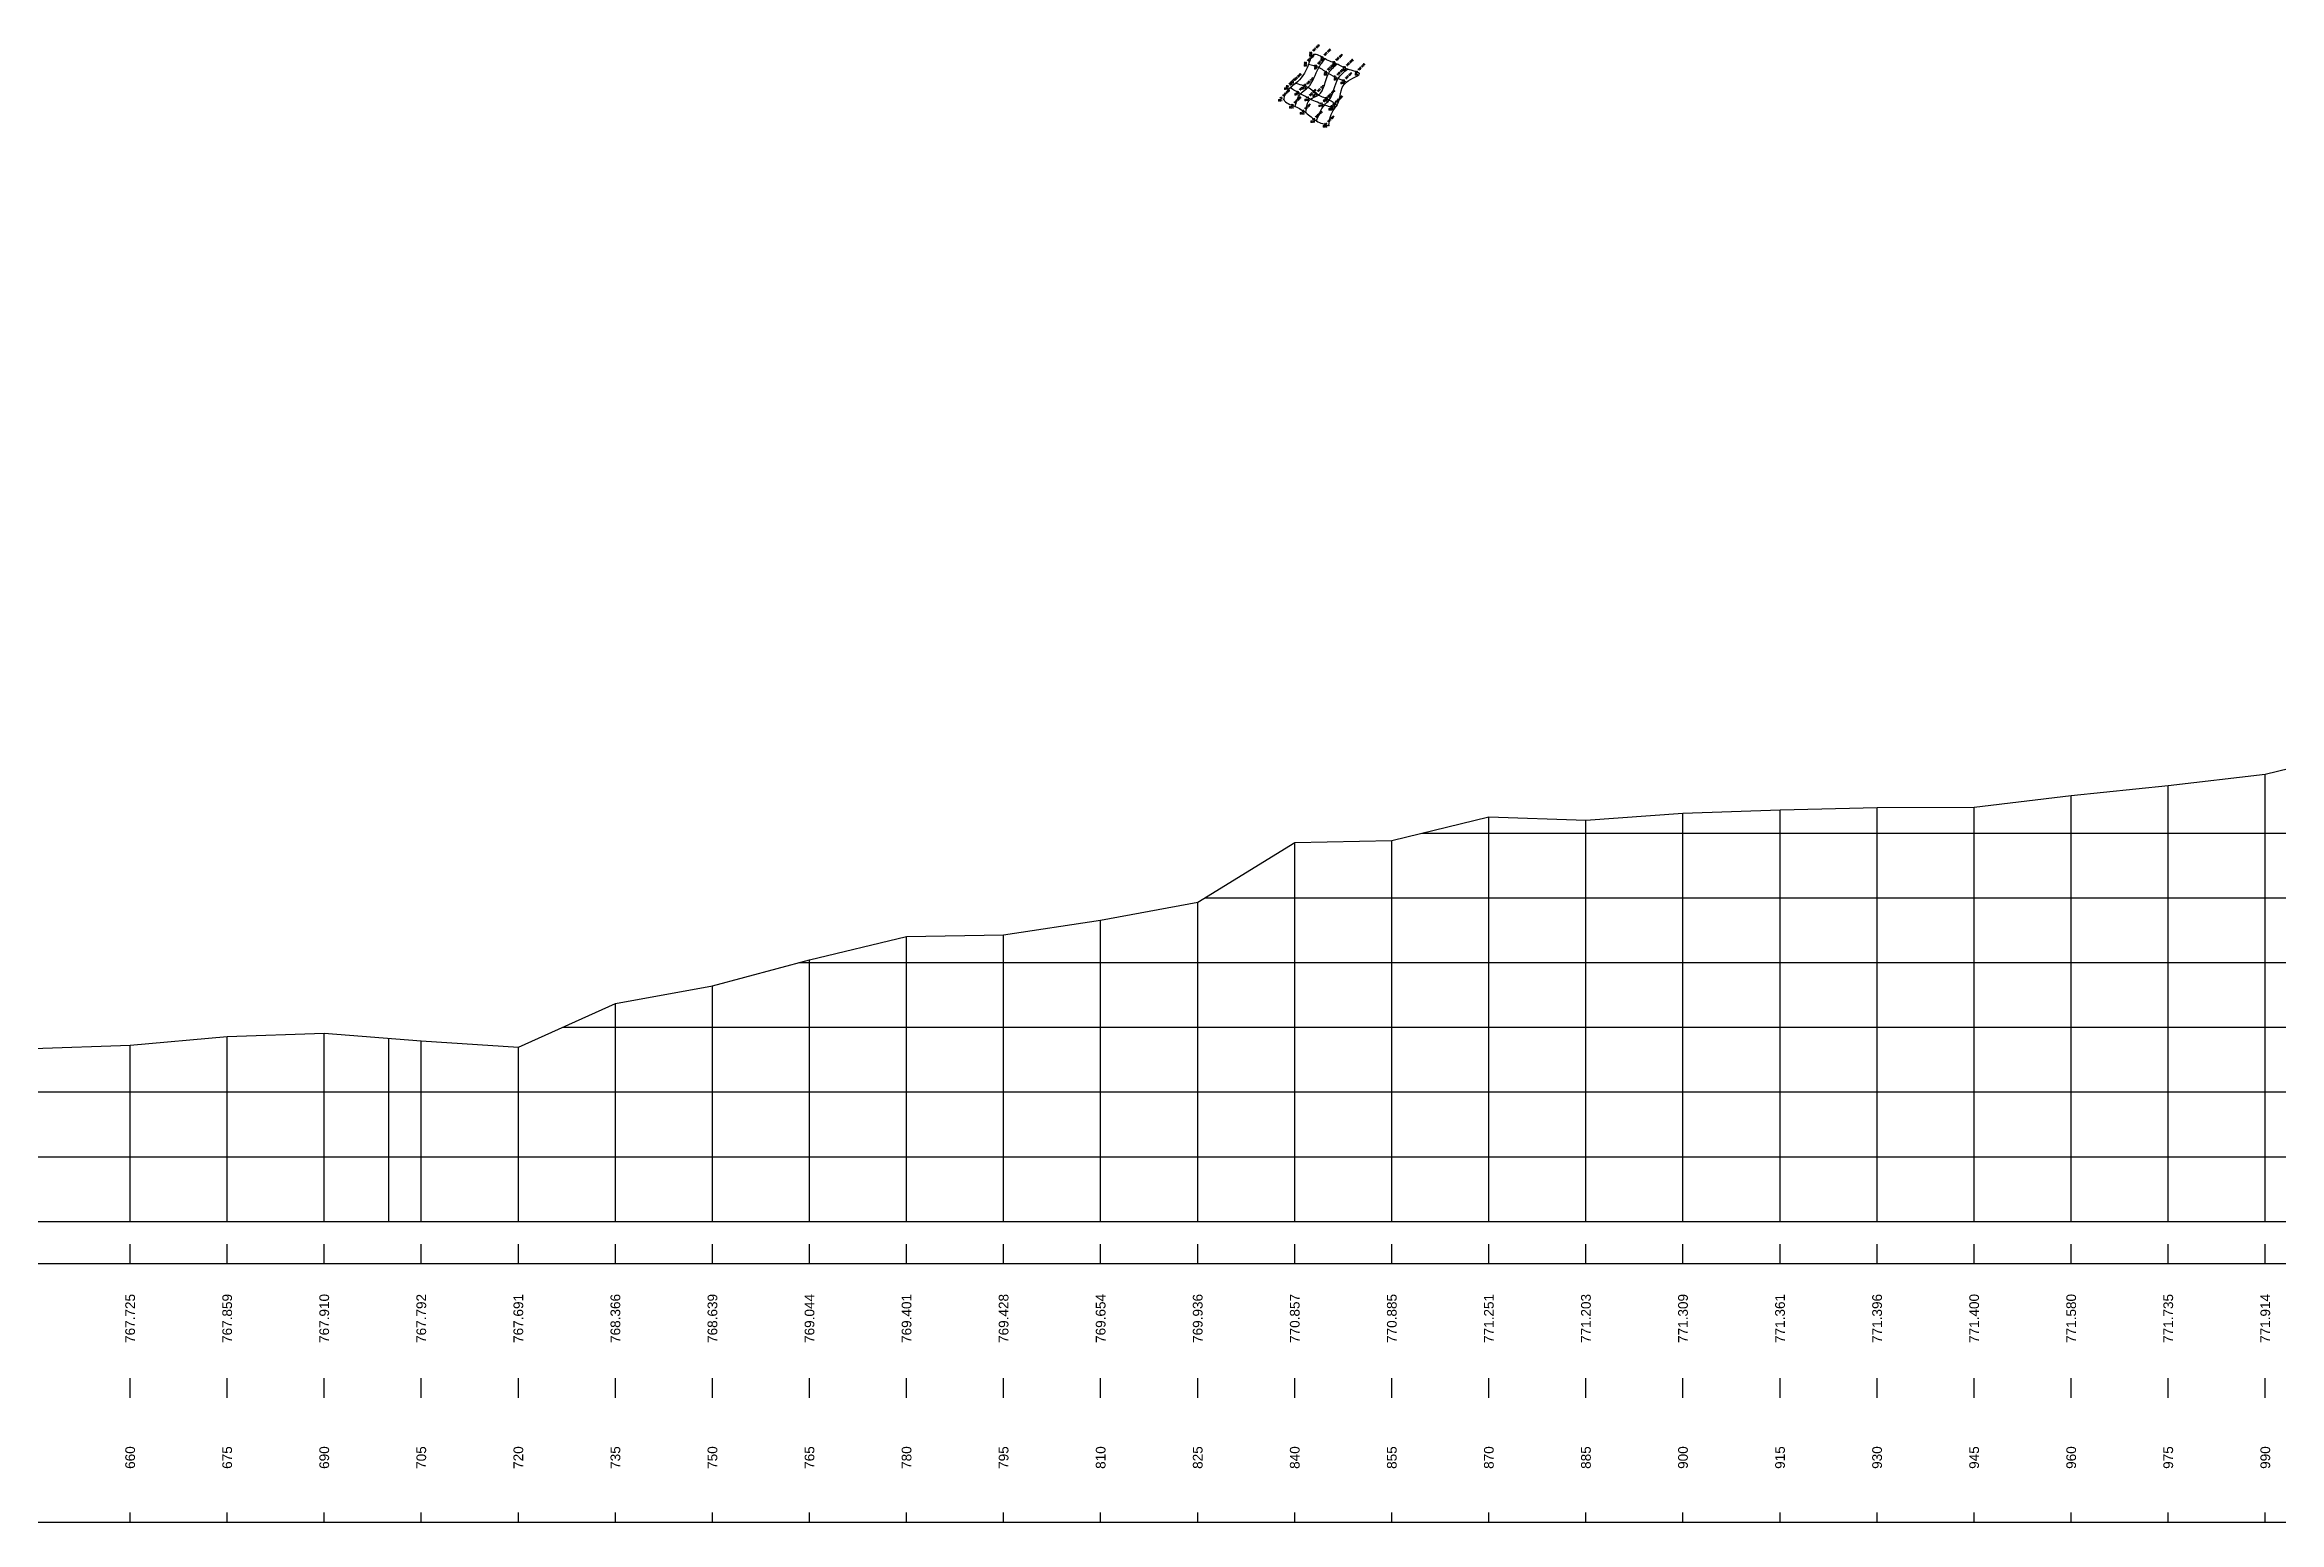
# Model space of a CAD drawing. Header units: millimetres. Extents: x 3197 to 59319, y 691 to 32741.
# Drawn here: x 3883.6 to 4228.9, y 691.1 to 919.5 of the extents above; entities that cross this region are included whole.
import ezdxf
from ezdxf.enums import TextEntityAlignment as Align

# ---------------------------------------------------------------- set-up
doc = ezdxf.new("R2010")
doc.units = ezdxf.units.MM
for name, color, linetype in [('Chainage_TXT', 7, 'Continuous'), ('GL', 3, 'Continuous'), ('GRID', 8, 'Continuous'), ('Points', 7, 'Continuous'), ('Points-ELV', 6, 'Continuous'), ('Points-NUM', 4, 'Continuous'), ('Points-TXT', 3, 'Continuous'), ('TitleBox', 7, 'Continuous')]:
    doc.layers.add(name, color=color, linetype=linetype)
doc.styles.add('romans', font='romans.shx')
doc.styles.get("Standard").update_dxf_attribs({"font": 'arial.ttf'})

# ---------------------------------------------------------------- blocks, each defined once
blk = doc.blocks.new('POINTS')
at = {"layer": 'Points'}
blk.add_line((0, 0), (0, 0), dxfattribs=at)
blk.add_point((0, 0), dxfattribs=at)
at = {"layer": 'Points-ELV', "style": 'romans'}
blk.add_attdef('ELEV', text='', height=1, rotation=45, dxfattribs=at).set_placement((0, 0), align=Align.BOTTOM_LEFT)
at = {"layer": 'Points-NUM', "style": 'romans'}
blk.add_attdef('PTNUM', text='', height=1, dxfattribs=at).set_placement((0, 0), align=Align.BOTTOM_RIGHT)
at = {"layer": 'Points-TXT', "style": 'romans'}
blk.add_attdef('DESC', text='', height=1, dxfattribs=at).set_placement((0, 0), align=Align.BOTTOM_RIGHT)

msp = doc.modelspace()

# ---------------------------------------------------------------- linework, layer by layer
for points in [[(4082.03, 906.96, 767.69), (4080.15, 907.68, 767.79), (4078.5, 908.96, 767.91), (4076.85, 909.9, 767.86), (4075.11, 910.98, 767.73), (4076.07, 912.78, 767.79), (4076.88, 913.45, 767.85), (4078.89, 916.38, 767.94), (4079.71, 917.93, 768), (4081.46, 917.27, 767.7), (4083.3, 916.47, 767.59), (4084.93, 915.69, 767.65), (4086.75, 915, 767.68), (4084.76, 913.67, 767.64), (4083.28, 910.04, 767.68), (4082.9, 909.58, 767.67), (4082.03, 906.96, 767.69)], [(4078.5, 908.96, 767.91), (4079.2, 911.04, 767.83), (4080.43, 911.68, 767.72), (4081.98, 914.99, 767.62), (4083.3, 916.47, 767.59)], [(4084.76, 913.67, 767.64), (4083.5, 914.24, 767.62), (4081.98, 914.99, 767.62), (4080.48, 915.93, 767.69), (4078.89, 916.38, 767.94)], [(4080.15, 907.68, 767.79), (4081.37, 910.13, 767.72), (4082.09, 910.91, 767.68), (4083.5, 914.24, 767.62), (4084.93, 915.69, 767.65)], [(4082.9, 909.58, 767.67), (4081.37, 910.13, 767.72), (4079.2, 911.04, 767.83), (4077.65, 911.88, 767.74), (4076.07, 912.78, 767.79)]]:
    msp.add_spline(points, degree=3)
for points, knots in [([(4076.85, 909.9, 767.86), (4077.02, 910.63, 767.81), (4077.31, 911.88, 767.72), (4079.54, 913.11, 767.77), (4080.01, 915.5, 767.67), (4081.11, 916.84, 767.7), (4081.46, 917.27, 767.7)], [0, 0, 0, 0, 2.144355, 3.653656, 7.157759, 8.816147, 8.816147, 8.816147, 8.816147]), ([(4083.28, 910.04, 767.68), (4082.9, 910.36, 767.68), (4082.04, 911.06, 767.66), (4080.3, 911.56, 767.73), (4078.9, 913.04, 767.72), (4077.55, 913.31, 767.81), (4076.88, 913.45, 767.85)], [0, 0, 0, 0, 1.476259, 3.301125, 5.304542, 7.329825, 7.329825, 7.329825, 7.329825])]:
    msp.add_open_spline(points, degree=3, knots=knots)
at = {"layer": 'Chainage_TXT'}
for p, q in [((4211.78, 737.61), (4211.78, 804.96)), ((4226.78, 737.61), (4226.78, 806.75)), ((4166.78, 737.61), (4166.78, 801.57)), ((4181.78, 737.61), (4181.78, 801.61)), ((4196.78, 737.61), (4196.78, 803.41)), ((4106.78, 737.61), (4106.78, 800.12)), ((4121.78, 737.61), (4121.78, 799.64)), ((4136.78, 737.61), (4136.78, 800.7)), ((4151.78, 737.61), (4151.78, 801.22)), ((4076.78, 737.61), (4076.78, 796.18)), ((4091.78, 737.61), (4091.78, 796.46)), ((4046.78, 737.61), (4046.78, 784.15)), ((4061.78, 737.61), (4061.78, 786.97)), ((4016.78, 737.61), (4016.78, 781.62)), ((4031.78, 737.61), (4031.78, 781.89)), ((4001.78, 737.61), (4001.78, 778.05)), ((3986.78, 737.61), (3986.78, 774)), ((3971.78, 737.61), (3971.78, 771.27)), ((3896.78, 737.61), (3896.78, 764.86)), ((3911.78, 737.61), (3911.78, 766.2)), ((3926.78, 737.61), (3926.78, 766.71)), ((3941.78, 737.61), (3941.78, 765.53)), ((3956.78, 737.61), (3956.78, 764.52))]:
    msp.add_line(p, q, dxfattribs=at)
at = {"layer": 'Chainage_TXT', "color": 0}
for p, q in [((3236.78, 731.11), (4906.78, 731.11)), ((3231.78, 691.11), (4906.78, 691.11))]:
    msp.add_line(p, q, dxfattribs=at)
at = {"layer": 'GL'}
msp.add_lwpolyline([(3881.78, 764.31), (3896.78, 764.86), (3911.78, 766.2), (3926.78, 766.71), (3941.78, 765.53), (3956.78, 764.52), (3971.78, 771.27), (3986.78, 774), (4001.78, 778.05), (4016.78, 781.62), (4031.78, 781.89), (4046.78, 784.15), (4061.78, 786.97), (4076.78, 796.18), (4091.78, 796.46), (4106.78, 800.12), (4121.78, 799.64), (4136.78, 800.7), (4151.78, 801.22), (4166.78, 801.57), (4181.78, 801.61), (4196.78, 803.41), (4211.78, 804.96), (4226.78, 806.75), (4241.78, 810.37)], dxfattribs=at)
at = {"layer": 'GRID'}
for p, q in [((4136.78, 737.61), (4136.78, 800.7)), ((3936.78, 737.61), (3936.78, 765.92))]:
    msp.add_line(p, q, dxfattribs=at)
at = {"layer": 'GRID', "color": 0}
for p, q in [((4096.49, 797.61), (4901.78, 797.61)), ((4062.82, 787.61), (4901.78, 787.61)), ((4000.15, 777.61), (4901.78, 777.61)), ((3963.65, 767.61), (4901.78, 767.61)), ((3236.78, 757.61), (4901.78, 757.61)), ((3236.78, 747.61), (4901.78, 747.61)), ((3236.78, 737.61), (4901.78, 737.61))]:
    msp.add_line(p, q, dxfattribs=at)
at = {"layer": 'TitleBox'}
for p, q in [((3896.78, 731.11), (3896.78, 734.11)), ((3911.78, 731.11), (3911.78, 734.11)), ((3926.78, 731.11), (3926.78, 734.11)), ((3941.78, 731.11), (3941.78, 734.11)), ((3956.78, 731.11), (3956.78, 734.11)), ((3971.78, 731.11), (3971.78, 734.11)), ((3986.78, 731.11), (3986.78, 734.11)), ((4001.78, 731.11), (4001.78, 734.11)), ((4016.78, 731.11), (4016.78, 734.11)), ((4031.78, 731.11), (4031.78, 734.11)), ((4046.78, 731.11), (4046.78, 734.11)), ((4061.78, 731.11), (4061.78, 734.11)), ((4076.78, 731.11), (4076.78, 734.11)), ((4091.78, 731.11), (4091.78, 734.11)), ((4106.78, 731.11), (4106.78, 734.11)), ((4121.78, 731.11), (4121.78, 734.11)), ((4136.78, 731.11), (4136.78, 734.11)), ((4151.78, 731.11), (4151.78, 734.11)), ((4166.78, 731.11), (4166.78, 734.11)), ((4181.78, 731.11), (4181.78, 734.11)), ((4196.78, 731.11), (4196.78, 734.11)), ((4211.78, 731.11), (4211.78, 734.11)), ((4226.78, 731.11), (4226.78, 734.11)), ((3896.78, 710.36), (3896.78, 713.36)), ((3911.78, 710.36), (3911.78, 713.36)), ((3926.78, 710.36), (3926.78, 713.36)), ((3941.78, 710.36), (3941.78, 713.36)), ((3956.78, 710.36), (3956.78, 713.36)), ((3971.78, 710.36), (3971.78, 713.36)), ((3986.78, 710.36), (3986.78, 713.36)), ((4001.78, 710.36), (4001.78, 713.36)), ((4016.78, 710.36), (4016.78, 713.36)), ((4031.78, 710.36), (4031.78, 713.36)), ((4046.78, 710.36), (4046.78, 713.36)), ((4061.78, 710.36), (4061.78, 713.36)), ((4076.78, 710.36), (4076.78, 713.36)), ((4091.78, 710.36), (4091.78, 713.36)), ((4106.78, 710.36), (4106.78, 713.36)), ((4121.78, 710.36), (4121.78, 713.36)), ((4136.78, 710.36), (4136.78, 713.36)), ((4151.78, 710.36), (4151.78, 713.36)), ((4166.78, 710.36), (4166.78, 713.36)), ((4181.78, 710.36), (4181.78, 713.36)), ((4196.78, 710.36), (4196.78, 713.36)), ((4211.78, 710.36), (4211.78, 713.36)), ((4226.78, 710.36), (4226.78, 713.36)), ((3896.78, 691.11), (3896.78, 692.61)), ((3896.78, 691.11), (3896.78, 692.61)), ((3911.78, 691.11), (3911.78, 692.61)), ((3911.78, 691.11), (3911.78, 692.61)), ((3926.78, 691.11), (3926.78, 692.61)), ((3926.78, 691.11), (3926.78, 692.61)), ((3941.78, 691.11), (3941.78, 692.61)), ((3941.78, 691.11), (3941.78, 692.61)), ((3956.78, 691.11), (3956.78, 692.61)), ((3956.78, 691.11), (3956.78, 692.61)), ((3971.78, 691.11), (3971.78, 692.61)), ((3971.78, 691.11), (3971.78, 692.61)), ((3986.78, 691.11), (3986.78, 692.61)), ((3986.78, 691.11), (3986.78, 692.61)), ((4001.78, 691.11), (4001.78, 692.61)), ((4001.78, 691.11), (4001.78, 692.61)), ((4016.78, 691.11), (4016.78, 692.61)), ((4016.78, 691.11), (4016.78, 692.61)), ((4031.78, 691.11), (4031.78, 692.61)), ((4031.78, 691.11), (4031.78, 692.61)), ((4046.78, 691.11), (4046.78, 692.61)), ((4046.78, 691.11), (4046.78, 692.61)), ((4061.78, 691.11), (4061.78, 692.61)), ((4061.78, 691.11), (4061.78, 692.61)), ((4076.78, 691.11), (4076.78, 692.61)), ((4076.78, 691.11), (4076.78, 692.61)), ((4091.78, 691.11), (4091.78, 692.61)), ((4091.78, 691.11), (4091.78, 692.61)), ((4106.78, 691.11), (4106.78, 692.61)), ((4106.78, 691.11), (4106.78, 692.61)), ((4121.78, 691.11), (4121.78, 692.61)), ((4121.78, 691.11), (4121.78, 692.61)), ((4136.78, 691.11), (4136.78, 692.61)), ((4136.78, 691.11), (4136.78, 692.61)), ((4151.78, 691.11), (4151.78, 692.61)), ((4151.78, 691.11), (4151.78, 692.61)), ((4166.78, 691.11), (4166.78, 692.61)), ((4166.78, 691.11), (4166.78, 692.61)), ((4181.78, 691.11), (4181.78, 692.61)), ((4181.78, 691.11), (4181.78, 692.61)), ((4196.78, 691.11), (4196.78, 692.61)), ((4196.78, 691.11), (4196.78, 692.61)), ((4211.78, 691.11), (4211.78, 692.61)), ((4211.78, 691.11), (4211.78, 692.61)), ((4226.78, 691.11), (4226.78, 692.61)), ((4226.78, 691.11), (4226.78, 692.61))]:
    msp.add_line(p, q, dxfattribs=at)

# ---------------------------------------------------------------- block references
at = {"layer": 'Points', "linetype": 'Continuous'}
ref = msp.add_blockref('POINTS', (4079.71, 917.93, 768), dxfattribs=at)
ref.add_attrib('PTNUM', '23', dxfattribs={"layer": 'Points-NUM', "height": 0.25, "style": 'romans'}).set_placement((4079.46, 918, 768), align=Align.BOTTOM_RIGHT)
ref.add_attrib('DESC', 'B1', dxfattribs={"layer": 'Points-TXT', "height": 0.25, "style": 'romans'}).set_placement((4079.46, 917.62, 768), align=Align.BOTTOM_RIGHT)
ref.add_attrib('ELEV', '767.999', dxfattribs={"layer": 'Points-ELV', "height": 0.25, "rotation": 45, "style": 'romans'}).set_placement((4079.71, 918.31, 768), align=Align.BOTTOM_LEFT)
ref = msp.add_blockref('POINTS', (4081.46, 917.27, 767.7), dxfattribs=at)
ref.add_attrib('PTNUM', '24', dxfattribs={"layer": 'Points-NUM', "height": 0.25, "style": 'romans'}).set_placement((4081.21, 917.33, 767.7), align=Align.BOTTOM_RIGHT)
ref.add_attrib('DESC', 'B1', dxfattribs={"layer": 'Points-TXT', "height": 0.25, "style": 'romans'}).set_placement((4081.21, 916.96, 767.7), align=Align.BOTTOM_RIGHT)
ref.add_attrib('ELEV', '767.702', dxfattribs={"layer": 'Points-ELV', "height": 0.25, "rotation": 45, "style": 'romans'}).set_placement((4081.46, 917.64, 767.7), align=Align.BOTTOM_LEFT)
ref = msp.add_blockref('POINTS', (4078.89, 916.38, 767.94), dxfattribs=at)
ref.add_attrib('PTNUM', '28', dxfattribs={"layer": 'Points-NUM', "height": 0.25, "style": 'romans'}).set_placement((4078.64, 916.45, 767.94), align=Align.BOTTOM_RIGHT)
ref.add_attrib('DESC', 'B6', dxfattribs={"layer": 'Points-TXT', "height": 0.25, "style": 'romans'}).set_placement((4078.64, 916.07, 767.94), align=Align.BOTTOM_RIGHT)
ref.add_attrib('ELEV', '767.939', dxfattribs={"layer": 'Points-ELV', "height": 0.25, "rotation": 45, "style": 'romans'}).set_placement((4078.89, 916.76, 767.94), align=Align.BOTTOM_LEFT)
ref = msp.add_blockref('POINTS', (4080.48, 915.93, 767.69), dxfattribs=at)
ref.add_attrib('PTNUM', '29', dxfattribs={"layer": 'Points-NUM', "height": 0.25, "style": 'romans'}).set_placement((4080.23, 915.99, 767.69), align=Align.BOTTOM_RIGHT)
ref.add_attrib('DESC', 'B7', dxfattribs={"layer": 'Points-TXT', "height": 0.25, "style": 'romans'}).set_placement((4080.23, 915.62, 767.69), align=Align.BOTTOM_RIGHT)
ref.add_attrib('ELEV', '767.691', dxfattribs={"layer": 'Points-ELV', "height": 0.25, "rotation": 45, "style": 'romans'}).set_placement((4080.48, 916.3, 767.69), align=Align.BOTTOM_LEFT)
ref = msp.add_blockref('POINTS', (4081.98, 914.99, 767.62), dxfattribs=at)
ref.add_attrib('PTNUM', '30', dxfattribs={"layer": 'Points-NUM', "height": 0.25, "style": 'romans'}).set_placement((4081.73, 915.05, 767.62), align=Align.BOTTOM_RIGHT)
ref.add_attrib('DESC', 'B8', dxfattribs={"layer": 'Points-TXT', "height": 0.25, "style": 'romans'}).set_placement((4081.73, 914.67, 767.62), align=Align.BOTTOM_RIGHT)
ref.add_attrib('ELEV', '767.623', dxfattribs={"layer": 'Points-ELV', "height": 0.25, "rotation": 45, "style": 'romans'}).set_placement((4081.98, 915.36, 767.62), align=Align.BOTTOM_LEFT)
ref = msp.add_blockref('POINTS', (4083.3, 916.47, 767.59), dxfattribs=at)
ref.add_attrib('PTNUM', '25', dxfattribs={"layer": 'Points-NUM', "height": 0.25, "style": 'romans'}).set_placement((4083.05, 916.53, 767.59), align=Align.BOTTOM_RIGHT)
ref.add_attrib('DESC', 'B3', dxfattribs={"layer": 'Points-TXT', "height": 0.25, "style": 'romans'}).set_placement((4083.05, 916.16, 767.59), align=Align.BOTTOM_RIGHT)
ref.add_attrib('ELEV', '767.594', dxfattribs={"layer": 'Points-ELV', "height": 0.25, "rotation": 45, "style": 'romans'}).set_placement((4083.3, 916.85, 767.59), align=Align.BOTTOM_LEFT)
ref = msp.add_blockref('POINTS', (4083.5, 914.24, 767.62), dxfattribs=at)
ref.add_attrib('PTNUM', '31', dxfattribs={"layer": 'Points-NUM', "height": 0.25, "style": 'romans'}).set_placement((4083.25, 914.31, 767.62), align=Align.BOTTOM_RIGHT)
ref.add_attrib('DESC', 'B9', dxfattribs={"layer": 'Points-TXT', "height": 0.25, "style": 'romans'}).set_placement((4083.25, 913.93, 767.62), align=Align.BOTTOM_RIGHT)
ref.add_attrib('ELEV', '767.624', dxfattribs={"layer": 'Points-ELV', "height": 0.25, "rotation": 45, "style": 'romans'}).set_placement((4083.5, 914.62, 767.62), align=Align.BOTTOM_LEFT)
ref = msp.add_blockref('POINTS', (4084.93, 915.69, 767.65), dxfattribs=at)
ref.add_attrib('PTNUM', '26', dxfattribs={"layer": 'Points-NUM', "height": 0.25, "style": 'romans'}).set_placement((4084.68, 915.75, 767.65), align=Align.BOTTOM_RIGHT)
ref.add_attrib('DESC', 'B4', dxfattribs={"layer": 'Points-TXT', "height": 0.25, "style": 'romans'}).set_placement((4084.68, 915.38, 767.65), align=Align.BOTTOM_RIGHT)
ref.add_attrib('ELEV', '767.652', dxfattribs={"layer": 'Points-ELV', "height": 0.25, "rotation": 45, "style": 'romans'}).set_placement((4084.93, 916.06, 767.65), align=Align.BOTTOM_LEFT)
ref = msp.add_blockref('POINTS', (4086.75, 915, 767.68), dxfattribs=at)
ref.add_attrib('PTNUM', '27', dxfattribs={"layer": 'Points-NUM', "height": 0.25, "style": 'romans'}).set_placement((4086.5, 915.06, 767.68), align=Align.BOTTOM_RIGHT)
ref.add_attrib('DESC', 'B5', dxfattribs={"layer": 'Points-TXT', "height": 0.25, "style": 'romans'}).set_placement((4086.5, 914.69, 767.68), align=Align.BOTTOM_RIGHT)
ref.add_attrib('ELEV', '767.676', dxfattribs={"layer": 'Points-ELV', "height": 0.25, "rotation": 45, "style": 'romans'}).set_placement((4086.75, 915.38, 767.68), align=Align.BOTTOM_LEFT)
ref = msp.add_blockref('POINTS', (4075.11, 910.98, 767.73), dxfattribs=at)
ref.add_attrib('PTNUM', '43', dxfattribs={"layer": 'Points-NUM', "height": 0.25, "style": 'romans'}).set_placement((4074.86, 911.05, 767.73), align=Align.BOTTOM_RIGHT)
ref.add_attrib('DESC', 'B21', dxfattribs={"layer": 'Points-TXT', "height": 0.25, "style": 'romans'}).set_placement((4074.86, 910.67, 767.73), align=Align.BOTTOM_RIGHT)
ref.add_attrib('ELEV', '767.725', dxfattribs={"layer": 'Points-ELV', "height": 0.25, "rotation": 45, "style": 'romans'}).set_placement((4075.11, 911.36, 767.73), align=Align.BOTTOM_LEFT)
ref = msp.add_blockref('POINTS', (4076.07, 912.78, 767.79), dxfattribs=at)
ref.add_attrib('PTNUM', '38', dxfattribs={"layer": 'Points-NUM', "height": 0.25, "style": 'romans'}).set_placement((4075.82, 912.84, 767.79), align=Align.BOTTOM_RIGHT)
ref.add_attrib('DESC', 'B16', dxfattribs={"layer": 'Points-TXT', "height": 0.25, "style": 'romans'}).set_placement((4075.82, 912.47, 767.79), align=Align.BOTTOM_RIGHT)
ref.add_attrib('ELEV', '767.794', dxfattribs={"layer": 'Points-ELV', "height": 0.25, "rotation": 45, "style": 'romans'}).set_placement((4076.07, 913.16, 767.79), align=Align.BOTTOM_LEFT)
ref = msp.add_blockref('POINTS', (4076.88, 913.45, 767.85), dxfattribs=at)
ref.add_attrib('PTNUM', '33', dxfattribs={"layer": 'Points-NUM', "height": 0.25, "style": 'romans'}).set_placement((4076.63, 913.51, 767.85), align=Align.BOTTOM_RIGHT)
ref.add_attrib('DESC', 'B11', dxfattribs={"layer": 'Points-TXT', "height": 0.25, "style": 'romans'}).set_placement((4076.63, 913.14, 767.85), align=Align.BOTTOM_RIGHT)
ref.add_attrib('ELEV', '767.848', dxfattribs={"layer": 'Points-ELV', "height": 0.25, "rotation": 45, "style": 'romans'}).set_placement((4076.88, 913.83, 767.85), align=Align.BOTTOM_LEFT)
ref = msp.add_blockref('POINTS', (4077.65, 911.88, 767.74), dxfattribs=at)
ref.add_attrib('PTNUM', '39', dxfattribs={"layer": 'Points-NUM', "height": 0.25, "style": 'romans'}).set_placement((4077.4, 911.94, 767.74), align=Align.BOTTOM_RIGHT)
ref.add_attrib('DESC', 'B17', dxfattribs={"layer": 'Points-TXT', "height": 0.25, "style": 'romans'}).set_placement((4077.4, 911.57, 767.74), align=Align.BOTTOM_RIGHT)
ref.add_attrib('ELEV', '767.744', dxfattribs={"layer": 'Points-ELV', "height": 0.25, "rotation": 45, "style": 'romans'}).set_placement((4077.65, 912.26, 767.74), align=Align.BOTTOM_LEFT)
ref = msp.add_blockref('POINTS', (4078.81, 912.85, 767.75), dxfattribs=at)
ref.add_attrib('PTNUM', '34', dxfattribs={"layer": 'Points-NUM', "height": 0.25, "style": 'romans'}).set_placement((4078.56, 912.91, 767.75), align=Align.BOTTOM_RIGHT)
ref.add_attrib('DESC', 'B12', dxfattribs={"layer": 'Points-TXT', "height": 0.25, "style": 'romans'}).set_placement((4078.56, 912.54, 767.75), align=Align.BOTTOM_RIGHT)
ref.add_attrib('ELEV', '767.745', dxfattribs={"layer": 'Points-ELV', "height": 0.25, "rotation": 45, "style": 'romans'}).set_placement((4078.81, 913.22, 767.75), align=Align.BOTTOM_LEFT)
ref = msp.add_blockref('POINTS', (4079.2, 911.04, 767.83), dxfattribs=at)
ref.add_attrib('PTNUM', '40', dxfattribs={"layer": 'Points-NUM', "height": 0.25, "style": 'romans'}).set_placement((4078.95, 911.1, 767.83), align=Align.BOTTOM_RIGHT)
ref.add_attrib('DESC', 'B18', dxfattribs={"layer": 'Points-TXT', "height": 0.25, "style": 'romans'}).set_placement((4078.95, 910.73, 767.83), align=Align.BOTTOM_RIGHT)
ref.add_attrib('ELEV', '767.831', dxfattribs={"layer": 'Points-ELV', "height": 0.25, "rotation": 45, "style": 'romans'}).set_placement((4079.2, 911.42, 767.83), align=Align.BOTTOM_LEFT)
ref = msp.add_blockref('POINTS', (4080.43, 911.68, 767.72), dxfattribs=at)
ref.add_attrib('PTNUM', '35', dxfattribs={"layer": 'Points-NUM', "height": 0.25, "style": 'romans'}).set_placement((4080.18, 911.74, 767.72), align=Align.BOTTOM_RIGHT)
ref.add_attrib('DESC', 'B13', dxfattribs={"layer": 'Points-TXT', "height": 0.25, "style": 'romans'}).set_placement((4080.18, 911.37, 767.72), align=Align.BOTTOM_RIGHT)
ref.add_attrib('ELEV', '767.715', dxfattribs={"layer": 'Points-ELV', "height": 0.25, "rotation": 45, "style": 'romans'}).set_placement((4080.43, 912.05, 767.72), align=Align.BOTTOM_LEFT)
ref = msp.add_blockref('POINTS', (4082.09, 910.91, 767.68), dxfattribs=at)
ref.add_attrib('PTNUM', '36', dxfattribs={"layer": 'Points-NUM', "height": 0.25, "style": 'romans'}).set_placement((4081.84, 910.97, 767.68), align=Align.BOTTOM_RIGHT)
ref.add_attrib('DESC', 'B14', dxfattribs={"layer": 'Points-TXT', "height": 0.25, "style": 'romans'}).set_placement((4081.84, 910.6, 767.68), align=Align.BOTTOM_RIGHT)
ref.add_attrib('ELEV', '767.676', dxfattribs={"layer": 'Points-ELV', "height": 0.25, "rotation": 45, "style": 'romans'}).set_placement((4082.09, 911.28, 767.68), align=Align.BOTTOM_LEFT)
ref = msp.add_blockref('POINTS', (4084.76, 913.67, 767.64), dxfattribs=at)
ref.add_attrib('PTNUM', '32', dxfattribs={"layer": 'Points-NUM', "height": 0.25, "style": 'romans'}).set_placement((4084.51, 913.73, 767.64), align=Align.BOTTOM_RIGHT)
ref.add_attrib('DESC', 'B10', dxfattribs={"layer": 'Points-TXT', "height": 0.25, "style": 'romans'}).set_placement((4084.51, 913.35, 767.64), align=Align.BOTTOM_RIGHT)
ref.add_attrib('ELEV', '767.641', dxfattribs={"layer": 'Points-ELV', "height": 0.25, "rotation": 45, "style": 'romans'}).set_placement((4084.76, 914.04, 767.64), align=Align.BOTTOM_LEFT)
ref = msp.add_blockref('POINTS', (4076.85, 909.9, 767.86), dxfattribs=at)
ref.add_attrib('PTNUM', '44', dxfattribs={"layer": 'Points-NUM', "height": 0.25, "style": 'romans'}).set_placement((4076.6, 909.96, 767.86), align=Align.BOTTOM_RIGHT)
ref.add_attrib('DESC', 'B22', dxfattribs={"layer": 'Points-TXT', "height": 0.25, "style": 'romans'}).set_placement((4076.6, 909.58, 767.86), align=Align.BOTTOM_RIGHT)
ref.add_attrib('ELEV', '767.859', dxfattribs={"layer": 'Points-ELV', "height": 0.25, "rotation": 45, "style": 'romans'}).set_placement((4076.85, 910.27, 767.86), align=Align.BOTTOM_LEFT)
ref = msp.add_blockref('POINTS', (4078.5, 908.96, 767.91), dxfattribs=at)
ref.add_attrib('PTNUM', '45', dxfattribs={"layer": 'Points-NUM', "height": 0.25, "style": 'romans'}).set_placement((4078.25, 909.02, 767.91), align=Align.BOTTOM_RIGHT)
ref.add_attrib('DESC', 'B23', dxfattribs={"layer": 'Points-TXT', "height": 0.25, "style": 'romans'}).set_placement((4078.25, 908.64, 767.91), align=Align.BOTTOM_RIGHT)
ref.add_attrib('ELEV', '767.91', dxfattribs={"layer": 'Points-ELV', "height": 0.25, "rotation": 45, "style": 'romans'}).set_placement((4078.5, 909.33, 767.91), align=Align.BOTTOM_LEFT)
ref = msp.add_blockref('POINTS', (4080.15, 907.68, 767.79), dxfattribs=at)
ref.add_attrib('PTNUM', '46', dxfattribs={"layer": 'Points-NUM', "height": 0.25, "style": 'romans'}).set_placement((4079.9, 907.74, 767.79), align=Align.BOTTOM_RIGHT)
ref.add_attrib('DESC', 'B24', dxfattribs={"layer": 'Points-TXT', "height": 0.25, "style": 'romans'}).set_placement((4079.9, 907.36, 767.79), align=Align.BOTTOM_RIGHT)
ref.add_attrib('ELEV', '767.792', dxfattribs={"layer": 'Points-ELV', "height": 0.25, "rotation": 45, "style": 'romans'}).set_placement((4080.15, 908.05, 767.79), align=Align.BOTTOM_LEFT)
ref = msp.add_blockref('POINTS', (4081.37, 910.13, 767.72), dxfattribs=at)
ref.add_attrib('PTNUM', '41', dxfattribs={"layer": 'Points-NUM', "height": 0.25, "style": 'romans'}).set_placement((4081.12, 910.19, 767.72), align=Align.BOTTOM_RIGHT)
ref.add_attrib('DESC', 'B19', dxfattribs={"layer": 'Points-TXT', "height": 0.25, "style": 'romans'}).set_placement((4081.12, 909.81, 767.72), align=Align.BOTTOM_RIGHT)
ref.add_attrib('ELEV', '767.721', dxfattribs={"layer": 'Points-ELV', "height": 0.25, "rotation": 45, "style": 'romans'}).set_placement((4081.37, 910.5, 767.72), align=Align.BOTTOM_LEFT)
ref = msp.add_blockref('POINTS', (4082.03, 906.96, 767.69), dxfattribs=at)
ref.add_attrib('PTNUM', '47', dxfattribs={"layer": 'Points-NUM', "height": 0.25, "style": 'romans'}).set_placement((4081.78, 907.02, 767.69), align=Align.BOTTOM_RIGHT)
ref.add_attrib('DESC', 'B25', dxfattribs={"layer": 'Points-TXT', "height": 0.25, "style": 'romans'}).set_placement((4081.78, 906.65, 767.69), align=Align.BOTTOM_RIGHT)
ref.add_attrib('ELEV', '767.691', dxfattribs={"layer": 'Points-ELV', "height": 0.25, "rotation": 45, "style": 'romans'}).set_placement((4082.03, 907.34, 767.69), align=Align.BOTTOM_LEFT)
ref = msp.add_blockref('POINTS', (4082.9, 909.58, 767.67), dxfattribs=at)
ref.add_attrib('PTNUM', '42', dxfattribs={"layer": 'Points-NUM', "height": 0.25, "style": 'romans'}).set_placement((4082.65, 909.65, 767.67), align=Align.BOTTOM_RIGHT)
ref.add_attrib('DESC', 'B20', dxfattribs={"layer": 'Points-TXT', "height": 0.25, "style": 'romans'}).set_placement((4082.65, 909.27, 767.67), align=Align.BOTTOM_RIGHT)
ref.add_attrib('ELEV', '767.67', dxfattribs={"layer": 'Points-ELV', "height": 0.25, "rotation": 45, "style": 'romans'}).set_placement((4082.9, 909.96, 767.67), align=Align.BOTTOM_LEFT)
ref = msp.add_blockref('POINTS', (4083.28, 910.04, 767.68), dxfattribs=at)
ref.add_attrib('PTNUM', '37', dxfattribs={"layer": 'Points-NUM', "height": 0.25, "style": 'romans'}).set_placement((4083.03, 910.11, 767.68), align=Align.BOTTOM_RIGHT)
ref.add_attrib('DESC', 'B15', dxfattribs={"layer": 'Points-TXT', "height": 0.25, "style": 'romans'}).set_placement((4083.03, 909.73, 767.68), align=Align.BOTTOM_RIGHT)
ref.add_attrib('ELEV', '767.682', dxfattribs={"layer": 'Points-ELV', "height": 0.25, "rotation": 45, "style": 'romans'}).set_placement((4083.28, 910.42, 767.68), align=Align.BOTTOM_LEFT)

# ---------------------------------------------------------------- texts
at = {"layer": 'TitleBox'}
for s, p in [('767.725', (3896.78, 722.61)), ('767.859', (3911.78, 722.61)), ('767.910', (3926.78, 722.61)), ('767.792', (3941.78, 722.61)), ('767.691', (3956.78, 722.61)), ('768.366', (3971.78, 722.61)), ('768.639', (3986.78, 722.61)), ('769.044', (4001.78, 722.61)), ('769.401', (4016.78, 722.61)), ('769.428', (4031.78, 722.61)), ('769.654', (4046.78, 722.61)), ('769.936', (4061.78, 722.61)), ('770.857', (4076.78, 722.61)), ('770.885', (4091.78, 722.61)), ('771.251', (4106.78, 722.61)), ('771.203', (4121.78, 722.61)), ('771.309', (4136.78, 722.61)), ('771.361', (4151.78, 722.61)), ('771.396', (4166.78, 722.61)), ('771.400', (4181.78, 722.61)), ('771.580', (4196.78, 722.61)), ('771.735', (4211.78, 722.61)), ('771.914', (4226.78, 722.61)), ('660', (3896.78, 701.11)), ('675', (3911.78, 701.11)), ('690', (3926.78, 701.11)), ('705', (3941.78, 701.11)), ('720', (3956.78, 701.11)), ('735', (3971.78, 701.11)), ('750', (3986.78, 701.11)), ('765', (4001.78, 701.11)), ('780', (4016.78, 701.11)), ('795', (4031.78, 701.11)), ('810', (4046.78, 701.11)), ('825', (4061.78, 701.11)), ('840', (4076.78, 701.11)), ('855', (4091.78, 701.11)), ('870', (4106.78, 701.11)), ('885', (4121.78, 701.11)), ('900', (4136.78, 701.11)), ('915', (4151.78, 701.11)), ('930', (4166.78, 701.11)), ('945', (4181.78, 701.11)), ('960', (4196.78, 701.11)), ('975', (4211.78, 701.11)), ('990', (4226.78, 701.11))]:
    msp.add_text(s, height=1.5, rotation=90, dxfattribs=at).set_placement(p, align=Align.MIDDLE_CENTER)

doc.saveas('drawing.dxf')
